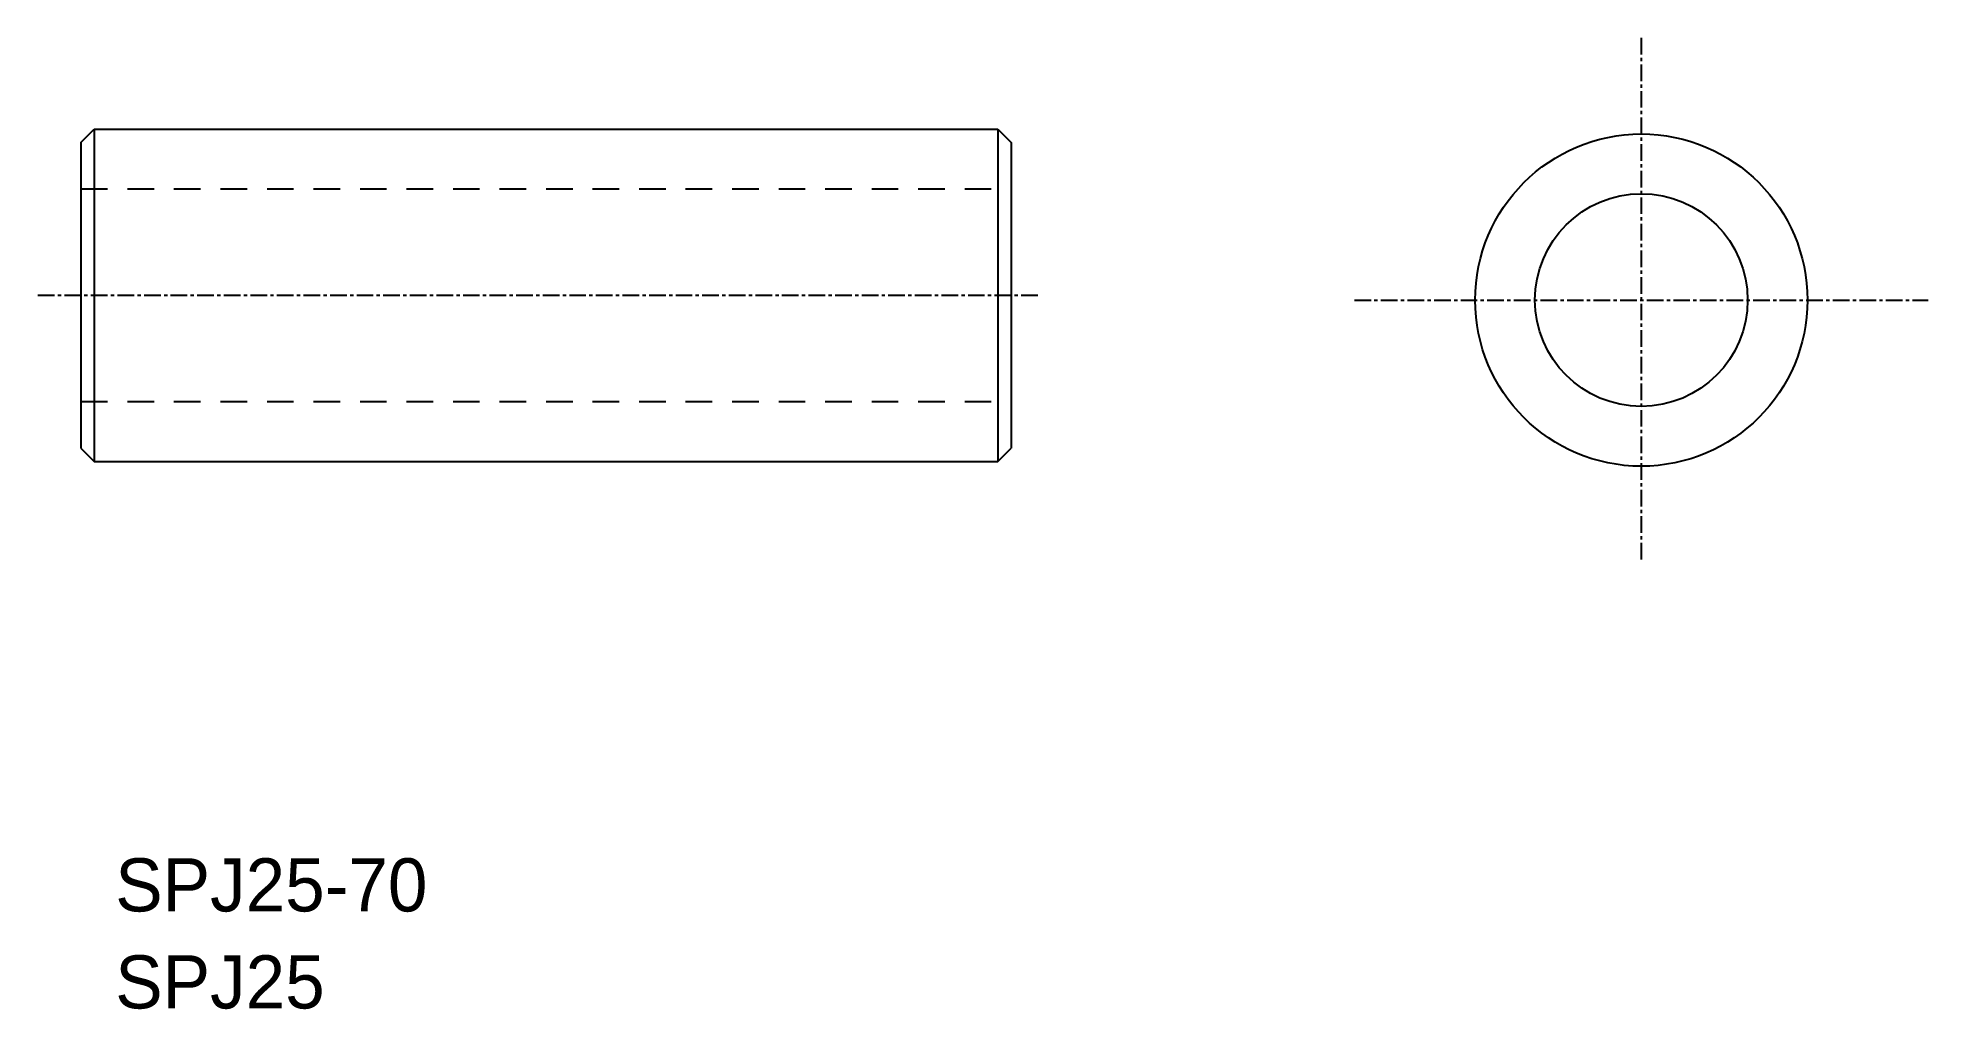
# Model space of a CAD drawing. Extents: x 279 to 421, y 87 to 160.
import ezdxf

# ---------------------------------------------------------------- set-up
doc = ezdxf.new("R2010")
doc.units = 0
doc.linetypes.add('CENTER', pattern=[2, 1.25, -0.25, 0.25, -0.25])
doc.linetypes.add('DASHED', pattern=[3.5, 2, -1.5])
doc.layers.get('0').update_dxf_attribs({"linetype": 'CONTINUOUS'})
doc.layers.add('CENTER', color=1, linetype='CENTER')

msp = doc.modelspace()

# ---------------------------------------------------------------- linework, layer by layer
at = {"color": 7, "linetype": 'CONTINUOUS'}
for p, q in [((282.21, 151.82), (283.21, 152.82)), ((283.21, 152.82), (283.21, 127.82)), ((283.21, 152.82), (351.21, 152.82)), ((351.21, 152.82), (351.21, 127.82)), ((351.21, 152.82), (352.21, 151.82)), ((282.21, 151.82), (282.21, 128.82)), ((352.21, 151.82), (352.21, 128.82)), ((282.21, 128.82), (283.21, 127.82)), ((351.21, 127.82), (352.21, 128.82)), ((283.21, 127.82), (351.21, 127.82))]:
    msp.add_line(p, q, dxfattribs=at)
at = {"color": 3, "linetype": 'DASHED'}
for p, q in [((282.21, 148.32), (352.21, 148.32)), ((282.21, 132.32), (352.21, 132.32))]:
    msp.add_line(p, q, dxfattribs=at)
at = {"color": 7, "linetype": 'CONTINUOUS'}
for radius in [12.5, 8]:
    msp.add_circle((399.62, 139.96), radius, dxfattribs=at)
at = {"layer": 'CENTER', "color": 1, "linetype": 'CENTER'}
for p, q in [((399.62, 159.69), (399.62, 120.22)), ((278.96, 140.32), (354.21, 140.32)), ((378.03, 139.96), (421.21, 139.96))]:
    msp.add_line(p, q, dxfattribs=at)

# ---------------------------------------------------------------- texts
for s, p in [('SPJ25-70', (284.79, 93.96)), ('SPJ25', (284.79, 86.66))]:
    msp.add_text(s, height=4).set_placement(p)

doc.saveas('drawing.dxf')
